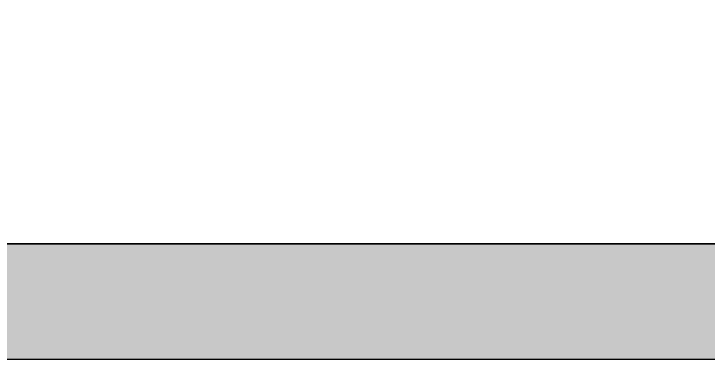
# Model space of a CAD drawing. Extents: x 12262 to 40734, y 30451 to 49613.
# Drawn here: x 29781 to 32506, y 30451 to 31805 of the extents above; entities that cross this region are included whole.
import ezdxf

# ---------------------------------------------------------------- set-up
doc = ezdxf.new("R2010")
doc.units = 0
doc.header["$LTSCALE"] = 0.85
doc.header["$MEASUREMENT"] = 0
doc.layers.get('0').update_dxf_attribs({"linetype": 'CONTINUOUS'})
doc.layers.add('www.cad-blocks.net', color=7, linetype='CONTINUOUS')

# ---------------------------------------------------------------- blocks, each defined once
blk = doc.blocks.new('FORMAT')
at = {"layer": 'www.cad-blocks.net', "true_color": 0x546d8e}
h = blk.add_hatch(color=155, dxfattribs=at)
h.set_gradient(color1=(68, 68, 68), color2=(84, 109, 142), tint=1)
h.paths.add_polyline_path([(14872.5, 30902.9), (14872.5, 30450.6), (40733.8, 30450.6), (40733.8, 30902.9)])
at = {"layer": 'www.cad-blocks.net', "color": 155, "true_color": 0x546d8e}
for p, q in [((14872.5, 30902.9), (40733.8, 30902.9)), ((14872.5, 30902.9), (40733.8, 30902.9)), ((14872.5, 30450.6), (40733.8, 30450.6))]:
    blk.add_line(p, q, dxfattribs=at)
blk.add_lwpolyline([(14872.5, 48879.2), (40733.8, 48879.2), (40733.8, 30902.9), (14872.5, 30902.9)], close=True, dxfattribs=at)

msp = doc.modelspace()

# ---------------------------------------------------------------- block references
msp.add_blockref('FORMAT', (0, 0))

doc.saveas('drawing.dxf')
